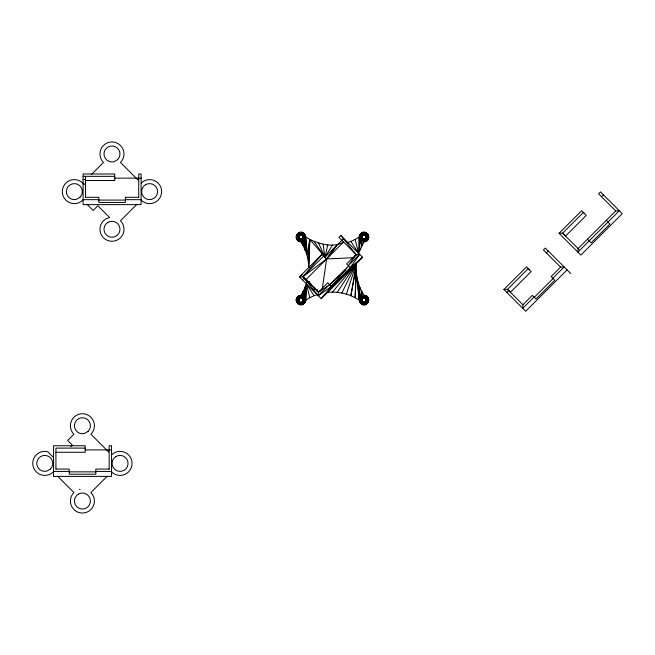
<?xml version="1.0" encoding="UTF-8"?>
<svg xmlns="http://www.w3.org/2000/svg" width="655" height="655" viewBox="0 0 655 655"><rect width="100%" height="100%" fill="white"/><g stroke="black" fill="none" stroke-linecap="round" stroke-linejoin="round"><path stroke-width="0.98" d="M303.339 237.863L303.339 235.857M305.754 237.02L309.815 239.411L306.884 254.607L305.754 237.02L304.346 233.614L303.396 234.564L302.446 238.526L303.331 245.895L300.94 241.834C292.981 241.834 296.461 228.865 303.347 232.852L303.331 245.895L306.884 254.607L308.014 259.183L308.882 267.617M361.887 300.096L362.281 297.083C366.325 295.004 368.519 300.203 367.422 303.494L367.422 296.69L367.422 303.494L366.473 302.553L366.423 295.929L365.081 298.246L364.565 298.033L365.261 295.446L365.858 299.032L367.422 296.69C367.701 299.073 367.881 302.675 364.917 303.445L364.016 302.225L364.016 304.911L362.51 301.603L363.459 302.151L365.081 301.939L366.423 304.264L366.071 299.54L364.016 295.282L361.56 297.64L362.51 301.603L361.609 304.264L359.849 302.504L361.625 291.221L364.016 295.282C371.974 295.274 368.495 308.251 361.609 304.264L361.625 291.221L359.636 286.947L356.942 277.925L356.033 268.558L356.304 263.556L327.475 292.384M361.887 237.02L362.51 235.513L361.609 232.852L362.51 238.526L361.625 245.895L359.849 234.613L359.202 237.02L359.636 250.169L359.849 234.613C365.433 226.286 374.021 241.155 364.016 241.834L358.555 253.231L350.867 241.4L347.805 242.481M359.366 301.341L359.636 286.947L359.849 302.504L356.255 273.266L355.141 297.706L359.202 300.096L359.636 286.947M297.534 233.614L297.534 240.426L297.534 233.614L296.772 239.427L296.289 235.775L296.289 238.264L296.772 234.613L296.772 239.427L298.533 232.852L299.433 235.513L298.811 237.02L299.695 241.67L300.391 239.075L298.885 237.569M317.151 294.635L314.089 295.716L306.401 283.885L305.754 300.096C305.918 304.207 300.326 306.524 297.534 303.494L297.534 296.69L300.94 295.282L303.331 291.221L306.401 283.885L307.22 280.111M297.534 303.494L297.534 296.69L296.125 300.096L297.534 303.494L296.772 297.689L298.533 304.264L299.433 301.603L298.533 295.929L299.433 298.59L298.811 300.096M297.583 300.989L298.483 302.553L300.039 303.445L301.84 303.445L302.004 301.939L300.94 302.225L300.94 304.911L299.433 301.603L302.184 304.747L302.782 301.161L302.004 301.939L303.347 304.264L305.32 286.947L304.288 299.196L305.107 302.504L305.32 286.947L304.346 303.494L302.782 301.161L305.32 286.947L305.59 301.341L306.401 283.885L309.815 297.706L305.754 300.096M361.56 297.64L360.659 299.196L360.61 303.494L361.625 291.221L362.51 298.59L361.961 299.54M317.233 291.598L317.282 289.567M361.961 237.569L362.281 240.025L364.917 240.369L365.081 238.862L366.423 241.187L366.423 232.852L365.081 235.178L363.459 234.965L362.51 235.513L364.016 232.206L366.071 236.463L366.473 239.476L367.422 240.426L367.422 233.614L365.858 235.956L365.261 232.369L364.565 234.965L364.016 233.548L362.281 234.015L361.011 235.284L360.545 237.02L360.61 233.614L360.659 237.921L364.016 241.834L364.016 239.149L365.858 238.084L366.473 234.564L364.016 233.548L363.459 234.965L362.772 232.369L361.961 236.463M308.955 267.551L309.815 239.411C320 244.069 333.149 248.171 343.58 242.023L305.926 279.644L302.954 276.762L299.409 276.885L321.187 298.672L362.592 257.268L340.813 235.481L338.93 237.364L356.909 255.344M308.693 263.85L309.815 239.411L326.632 258.946L353.954 257.685M299.098 235.956L299.695 232.369L300.391 234.965L299.433 235.513L300.94 232.206L302.995 236.463L305.32 250.169L305.59 235.775L306.884 254.607M299.098 299.032L299.695 295.446L300.391 298.033L299.433 298.59L300.94 295.282L302.995 299.54L303.396 302.553L301.84 303.445L300.391 302.151L299.695 304.747L298.885 300.645M362.174 235.956L362.281 234.015M362.281 297.083L362.174 299.032L362.911 297.534M362.952 238.862L363.116 240.369L363.459 239.075L365.261 241.67L365.858 238.084L366.473 239.476L364.917 240.369L364.016 239.149L362.51 238.526L364.016 241.834M361.961 300.645L362.772 304.747L363.459 302.151L365.261 304.747L366.473 297.64L367.021 301.832M366.251 235.35L366.251 238.682M366.251 298.426L366.251 301.758M310.732 285.637L310.879 283.623M314.596 289.625L314.768 287.602M359.849 302.504L360.545 300.096L361.609 304.264L361.011 298.361L361.625 291.221M308.014 259.183L309.815 239.411M299.875 235.178L300.039 233.663C302.151 233.057 304.452 234.817 304.411 237.02L305.32 250.169L305.107 234.613L304.288 237.921L305.32 250.169L303.945 238.756L304.346 233.614L303.347 232.852L302.004 235.178L300.391 234.965L300.94 233.548L301.488 234.965L302.184 232.369L302.782 235.956L303.396 234.564L302.995 236.463M299.875 298.246L300.039 296.74C304.026 295.79 305.009 300.555 304.346 303.494L303.945 298.361L304.288 300.989L303.396 302.553L302.995 300.645M362.952 235.178L363.116 233.663M362.952 298.246L364.016 295.282L364.016 297.968L362.51 298.59L363.116 296.74L363.459 298.033L364.016 296.625L364.565 298.033L364.016 297.968M298.885 236.463L299.204 234.015L300.039 233.663M302.446 238.526L302.004 238.862L302.675 240.025L302.782 238.084L303.396 239.476L303.945 235.284L304.288 237.921C303.453 241.736 297.288 240.925 297.468 237.02M296.289 301.341L296.289 298.852L296.772 302.504L297.026 300.563M297.468 300.096L298.533 295.929L297.583 299.196L298.533 304.264L298.483 297.64L300.039 296.74M298.885 299.54L299.204 297.083M304.288 300.989L304.411 300.096M366.071 237.569L366.473 239.476L368.184 234.613L368.667 238.264L368.667 235.775L368.184 239.427L367.422 233.614L367.422 240.426L367.365 236.119L366.473 234.564L366.071 236.463M368.184 302.504L368.667 298.852L368.667 301.341L368.184 297.689L367.488 300.096L368.184 302.504L368.184 297.689M322.252 289.068L326.632 258.946L337.186 244.773L324.929 257.243L321.99 254.304L299.409 276.885L302.594 274.437M297.583 237.921L298.533 241.187L299.433 238.526L300.94 241.834L300.94 239.149L302.004 238.862L301.84 240.369L303.331 245.895L300.391 239.075L301.84 240.369L301.488 239.075M302.675 234.015L302.446 235.513L303.347 232.852M302.446 298.59L303.331 291.221L302.651 293.145M365.752 234.015L365.523 235.513L366.423 232.852M365.752 297.083L365.523 298.59L366.423 295.929M302.995 299.54L303.331 291.221L301.488 298.033L300.391 298.033L300.94 296.625L302.004 298.246L302.675 297.083L302.782 299.032L303.396 297.64L303.396 302.553M366.071 299.54L366.473 297.64M314.089 241.4L324.929 257.243L327.77 244.773M361.011 238.756L361.609 232.852L360.659 236.119L361.625 245.895L361.56 234.564M346.421 294.144L356.255 263.85L350.867 295.716L355.141 297.706L356.033 268.558L350.867 295.716C343.572 292.785 335.606 291.622 327.77 292.335M341.844 293.022L356.304 263.556L332.478 292.105M318.535 242.964L324.929 257.243L332.478 245.003M355.002 256.138L356.074 254.508L359.644 254.32L350.302 267.6L331.479 286.415L321.187 298.672M337.186 292.335L356.304 263.556M340.813 235.481L356.074 254.508L348.337 265.635L359.644 254.32M356.074 254.508L346.642 263.94L350.302 267.6L362.592 257.268L331.479 286.415L318.24 295.724L302.954 276.762L326.632 258.946L337.44 244.741L343.752 238.428M297.935 301.832L297.935 298.361L298.483 297.64M321.99 254.304L302.954 276.762L318.543 292.269M70.92 446.604L72.337 445.163L67.67 440.496L73.909 434.249A12.019 12.019 0 0 1 73.909 417.243A12.019 12.019 0 0 1 90.914 417.243A12.019 12.019 0 0 1 90.914 434.249L108.714 452.04M91.372 174.574L103.474 162.473A12.019 12.019 0 0 1 103.474 145.476A12.019 12.019 0 0 1 120.479 145.476A12.019 12.019 0 0 1 120.479 162.473L138.27 180.264M136.846 204.385L120.479 220.751A12.019 12.019 0 0 1 120.479 237.757A12.019 12.019 0 0 1 103.474 237.757A12.019 12.019 0 0 1 103.474 220.751L105.963 218.844L109.663 217.534L97.857 205.727L93.157 210.435L86.968 204.245M302.348 279.832L304.452 277.728M107.043 476.398L90.914 492.527A12.019 12.019 0 0 1 90.914 509.525A12.019 12.019 0 0 1 73.909 509.525A12.019 12.019 0 0 1 73.909 492.527L57.787 476.398M329.514 284.458L318.24 295.724L318.387 292.195L327.819 282.764L331.479 286.415L348.607 265.905L329.784 284.72L318.387 292.195L321.646 290.059M615.815 211L598.588 193.774L600.471 191.89L622.25 213.669L580.846 255.073L559.067 233.295L581.648 210.714L584.596 213.653M567.083 269.86L525.678 311.272L503.9 289.485L526.489 266.904L529.428 269.844M601.527 196.713L603.411 194.83M506.839 292.433L508.96 290.312M546.368 252.904L548.251 251.029M534.013 297.059L522.739 308.325L522.886 304.796L532.318 295.364L535.97 299.016L554.793 280.201L551.142 276.541L560.565 267.109L564.143 266.921L552.828 278.236M534.275 297.321L553.107 278.506M329.784 284.72L339.282 275.861M342.205 273.135L345.856 269.721M299.204 234.015L297.583 236.119L298.533 241.187L298.533 232.852L297.935 238.756L298.483 234.564L298.811 237.02M355.141 239.411L359.202 237.02L358.555 253.231L355.141 239.411L350.867 241.4M309.815 297.706L314.089 295.716M79.304 489.416L80.106 489.31M559.067 233.295L562.612 233.172L583.359 212.425L586.291 215.356L565.584 236.054L562.612 233.172L578.93 249.391M503.9 289.485L507.453 289.363L528.192 268.615L531.131 271.547L510.417 292.245L507.453 289.363L523.058 304.886M83.095 176.342L114.764 176.342M114.764 178.144L141.112 178.144M83.095 179.511L85.486 179.511M85.486 180.502L114.764 180.502L114.764 173.984L83.095 173.984L83.095 204.63L141.112 204.63L141.112 173.984L138.721 173.984L138.721 197.409M83.095 184.096L85.486 184.096M85.486 197.311L98.799 197.311L98.799 202.444L125.408 202.444L125.408 197.311L138.721 197.311M83.095 199.669L98.799 199.669M125.408 199.669L141.112 199.669M98.799 200.086L125.408 200.086M85.207 448.11L55.929 448.11L55.929 469.25M85.207 449.911L111.555 449.911M55.929 452.269L85.207 452.269L85.207 445.752L53.53 445.752L53.53 476.398L111.555 476.398L111.555 445.752L109.156 445.752L109.156 469.185M55.929 469.078L69.234 469.078L69.234 474.212L95.851 474.212L95.851 469.078L109.156 469.078M53.53 471.444L69.234 471.444M95.851 471.444L111.555 471.444M69.234 471.854L95.851 471.854M360.659 300.989L361.56 302.553L364.016 303.568L364.917 303.445L365.081 301.939L365.858 301.161L366.473 302.553L366.071 300.645M606.301 220.35L609.961 224.01L591.137 242.825L587.478 239.173M570.8 273.577L545.304 248.081L543.421 249.964L560.655 267.191M318.567 292.286L302.954 276.762L323.701 256.015L326.632 258.946M53.53 472.14L53.276 471.887A12.019 12.019 0 0 1 33.159 466.499A12.019 12.019 0 0 1 47.889 451.77L53.53 457.526M362.911 239.583L362.174 238.084L362.281 240.025M366.423 241.187L365.523 238.526L365.752 240.025M366.423 304.264L365.523 301.603L365.752 303.101M303.347 304.264L302.446 301.603L302.675 303.101M364.565 239.075L365.261 241.67M364.565 302.151L365.261 304.747M301.488 302.151L302.184 304.747M302.995 237.569L303.396 239.476M359.849 234.613L361.625 245.895M323.103 244.094L324.929 257.243M367.021 235.284L367.365 237.921M366.473 234.564L367.021 238.756M361.011 235.284L361.56 239.476M367.021 298.361L367.365 300.989M361.011 298.361L361.56 302.553M360.659 299.196L361.011 301.832M297.935 298.361L298.483 302.553M362.952 301.939L363.116 303.445M299.875 238.862L300.039 240.369M299.875 301.939L300.039 303.445M356.942 277.925L359.202 300.096L358.072 282.502M362.174 301.161L362.281 303.101M299.098 238.084L299.204 240.025M299.098 301.161L299.204 303.101M309.045 281.576L309.144 283.599M309.324 281.625L309.381 283.631M359.366 235.775L359.636 250.169M304.411 237.02L304.346 233.614L304.288 237.921M303.339 299.245L303.339 301.251M368.184 234.613L368.184 239.427M364.016 232.206L364.016 234.891M314.089 287.668L314.089 289.682M309.815 282.362L309.815 284.409M300.94 232.206L300.94 234.891M300.94 295.282L300.94 297.968M298.533 236.553L298.533 238.412M298.533 298.705L298.533 300.555M296.772 297.689L296.772 302.504M85.486 176.342L85.486 197.474M141.112 183.113A12.019 12.019 0 0 1 158.117 183.113A12.019 12.019 0 0 1 158.117 200.119A12.019 12.019 0 0 1 141.112 200.119M82.833 200.119A12.019 12.019 0 0 1 65.836 200.119A12.019 12.019 0 0 1 65.836 183.113A12.019 12.019 0 0 1 82.833 183.113M111.555 454.881A12.019 12.019 0 0 1 128.56 454.881A12.019 12.019 0 0 1 128.56 471.887A12.019 12.019 0 0 1 111.555 471.887M578.054 248.597L577.907 252.134L619.311 210.73L615.733 210.918L578.054 248.597M117.63 159.632L114.044 161.695A7.999 7.999 0 0 1 104.006 153.278A7.999 7.999 0 0 1 115.354 146.728A7.999 7.999 0 0 1 117.63 159.632M79.992 197.27L76.406 199.341A7.999 7.999 0 0 1 66.368 190.916A7.999 7.999 0 0 1 77.716 184.366A7.999 7.999 0 0 1 79.992 197.27M145.615 184.685L143.961 185.963A7.999 7.999 0 0 0 146.237 198.858A7.999 7.999 0 0 0 157.585 192.308A7.999 7.999 0 0 0 147.547 183.891L145.615 184.685M107.977 222.332L106.323 223.601A7.999 7.999 0 0 0 106.323 234.908A7.999 7.999 0 0 0 117.63 234.908A7.999 7.999 0 0 0 117.63 223.601C115.116 221.112 111.047 220.579 107.977 222.332M88.065 431.399L84.487 433.471A7.999 7.999 0 0 1 74.449 425.046A7.999 7.999 0 0 1 85.797 418.496A7.999 7.999 0 0 1 88.065 431.399M50.427 469.037L46.841 471.109A7.999 7.999 0 0 1 36.811 462.692A7.999 7.999 0 0 1 48.151 456.142A7.999 7.999 0 0 1 50.427 469.037M116.058 456.461L114.404 457.73A7.999 7.999 0 0 0 116.672 470.634A7.999 7.999 0 0 0 128.02 464.084A7.999 7.999 0 0 0 117.982 455.659L116.058 456.461M78.42 494.099L76.758 495.368A7.999 7.999 0 0 0 76.758 506.683A7.999 7.999 0 0 0 88.065 506.683A7.999 7.999 0 0 0 88.065 495.368C85.551 492.887 81.49 492.355 78.42 494.099"/></g></svg>
